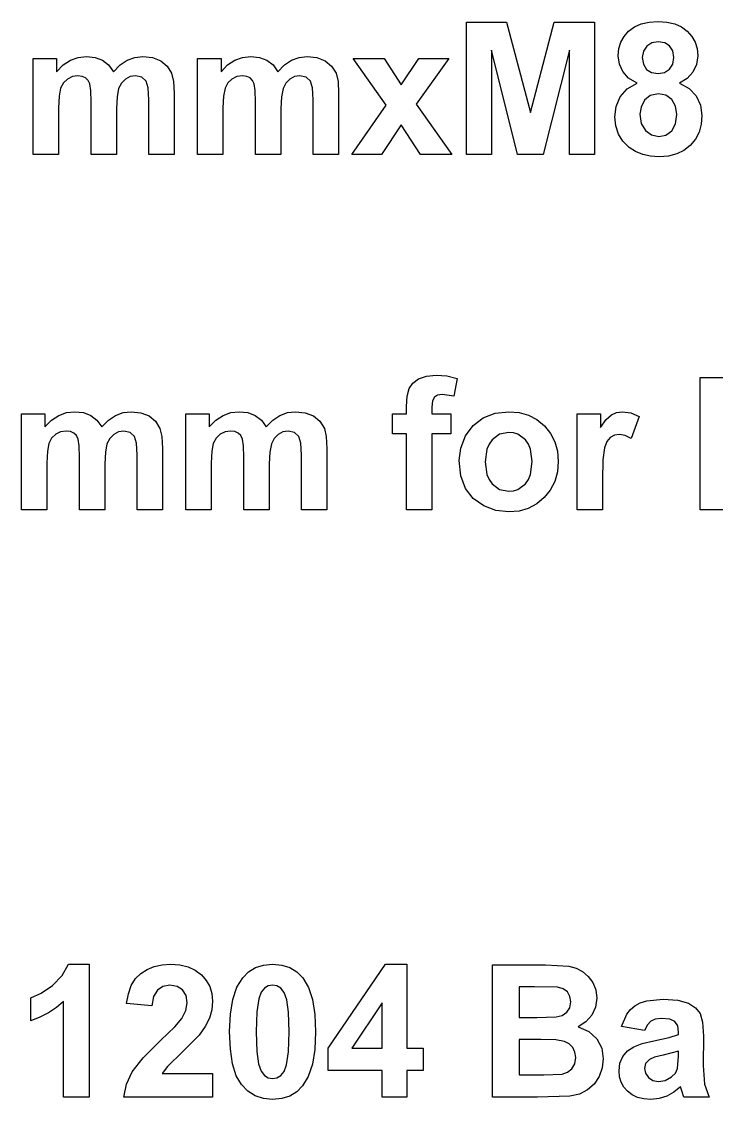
# Model space of a CAD drawing. Header units: metres. Extents: x -79 to 184, y 27 to 122.
# Drawn here: x -30.36 to -9.71, y 84.82 to 116.83 of the extents above; entities that cross this region are included whole.
import ezdxf

# ---------------------------------------------------------------- set-up
doc = ezdxf.new("R2010")
doc.units = ezdxf.units.M

msp = doc.modelspace()

# ---------------------------------------------------------------- linework, layer by layer
at = {"layer": '15mmxM8 Thread'}
for p, q in [((-17.138, 112.885, 0.02), (-17.138, 116.818, 0.02)), ((-17.138, 116.818, 0.02), (-15.95, 116.818, 0.02)), ((-15.95, 116.818, 0.02), (-15.236, 114.135, 0.02)), ((-15.236, 114.135, 0.02), (-14.531, 116.818, 0.02)), ((-14.531, 116.818, 0.02), (-13.34, 116.818, 0.02)), ((-13.34, 116.818, 0.02), (-13.34, 112.885, 0.02)), ((-12.456, 116.394, 0.02), (-12.322, 116.547, 0.02)), ((-12.322, 116.547, 0.02), (-12.152, 116.673, 0.02)), ((-12.152, 116.673, 0.02), (-11.95, 116.763, 0.02)), ((-11.95, 116.763, 0.02), (-11.715, 116.816, 0.02)), ((-11.715, 116.816, 0.02), (-11.448, 116.834, 0.02)), ((-11.448, 116.834, 0.02), (-11.184, 116.816, 0.02)), ((-11.184, 116.816, 0.02), (-10.95, 116.763, 0.02)), ((-10.95, 116.763, 0.02), (-10.748, 116.673, 0.02)), ((-10.748, 116.673, 0.02), (-10.578, 116.547, 0.02)), ((-10.578, 116.547, 0.02), (-10.442, 116.394, 0.02)), ((-12.609, 116.031, 0.02), (-12.552, 116.222, 0.02)), ((-12.552, 116.222, 0.02), (-12.456, 116.394, 0.02)), ((-11.44, 116.236, 0.02), (-11.635, 116.204, 0.02)), ((-11.251, 116.204, 0.02), (-11.44, 116.236, 0.02)), ((-10.442, 116.394, 0.02), (-10.345, 116.222, 0.02)), ((-10.345, 116.222, 0.02), (-10.287, 116.031, 0.02)), ((-15.623, 112.885, 0.02), (-16.401, 115.981, 0.02)), ((-16.401, 115.981, 0.02), (-16.401, 112.885, 0.02)), ((-14.077, 115.981, 0.02), (-14.858, 112.885, 0.02)), ((-14.077, 112.885, 0.02), (-14.077, 115.981, 0.02)), ((-12.629, 115.82, 0.02), (-12.609, 116.031, 0.02)), ((-11.883, 115.958, 0.02), (-11.915, 115.767, 0.02)), ((-11.786, 116.107, 0.02), (-11.883, 115.958, 0.02)), ((-11.635, 116.204, 0.02), (-11.786, 116.107, 0.02)), ((-11.104, 116.109, 0.02), (-11.251, 116.204, 0.02)), ((-11.008, 115.96, 0.02), (-11.104, 116.109, 0.02)), ((-10.976, 115.769, 0.02), (-11.008, 115.96, 0.02)), ((-10.287, 116.031, 0.02), (-10.268, 115.82, 0.02)), ((-30.016, 115.734, 0.02), (-29.321, 115.734, 0.02)), ((-30.016, 112.885, 0.02), (-30.016, 115.734, 0.02)), ((-29.321, 115.734, 0.02), (-29.321, 115.345, 0.02)), ((-29.126, 115.544, 0.02), (-28.912, 115.685, 0.02)), ((-28.912, 115.685, 0.02), (-28.682, 115.77, 0.02)), ((-28.682, 115.77, 0.02), (-28.433, 115.799, 0.02)), ((-28.433, 115.799, 0.02), (-28.177, 115.771, 0.02)), ((-28.177, 115.771, 0.02), (-27.958, 115.686, 0.02)), ((-27.958, 115.686, 0.02), (-27.775, 115.545, 0.02)), ((-27.433, 115.545, 0.02), (-27.223, 115.686, 0.02)), ((-27.223, 115.686, 0.02), (-26.998, 115.771, 0.02)), ((-26.998, 115.771, 0.02), (-26.759, 115.799, 0.02)), ((-26.759, 115.799, 0.02), (-26.469, 115.767, 0.02)), ((-26.469, 115.767, 0.02), (-26.228, 115.671, 0.02)), ((-26.228, 115.671, 0.02), (-26.038, 115.514, 0.02)), ((-25.13, 115.734, 0.02), (-24.436, 115.734, 0.02)), ((-25.13, 112.885, 0.02), (-25.13, 115.734, 0.02)), ((-24.436, 115.734, 0.02), (-24.436, 115.345, 0.02)), ((-24.24, 115.544, 0.02), (-24.027, 115.685, 0.02)), ((-24.027, 115.685, 0.02), (-23.796, 115.77, 0.02)), ((-23.796, 115.77, 0.02), (-23.548, 115.799, 0.02)), ((-23.548, 115.799, 0.02), (-23.292, 115.771, 0.02)), ((-23.292, 115.771, 0.02), (-23.073, 115.686, 0.02)), ((-23.073, 115.686, 0.02), (-22.89, 115.545, 0.02)), ((-22.548, 115.545, 0.02), (-22.338, 115.686, 0.02)), ((-22.338, 115.686, 0.02), (-22.113, 115.771, 0.02)), ((-22.113, 115.771, 0.02), (-21.873, 115.799, 0.02)), ((-21.873, 115.799, 0.02), (-21.584, 115.767, 0.02)), ((-21.584, 115.767, 0.02), (-21.342, 115.671, 0.02)), ((-21.342, 115.671, 0.02), (-21.152, 115.514, 0.02)), ((-19.523, 114.353, 0.02), (-20.508, 115.734, 0.02)), ((-20.508, 115.734, 0.02), (-19.588, 115.734, 0.02)), ((-19.588, 115.734, 0.02), (-19.083, 114.951, 0.02)), ((-19.083, 114.951, 0.02), (-18.552, 115.734, 0.02)), ((-17.667, 115.734, 0.02), (-18.633, 114.385, 0.02)), ((-18.552, 115.734, 0.02), (-17.667, 115.734, 0.02)), ((-12.595, 115.573, 0.02), (-12.629, 115.82, 0.02)), ((-11.915, 115.767, 0.02), (-11.883, 115.566, 0.02)), ((-11.008, 115.568, 0.02), (-10.976, 115.769, 0.02)), ((-10.268, 115.82, 0.02), (-10.303, 115.562, 0.02)), ((-29.321, 115.345, 0.02), (-29.126, 115.544, 0.02)), ((-27.775, 115.545, 0.02), (-27.628, 115.345, 0.02)), ((-27.628, 115.345, 0.02), (-27.433, 115.545, 0.02)), ((-26.038, 115.514, 0.02), (-25.903, 115.297, 0.02)), ((-25.903, 115.297, 0.02), (-25.845, 115.058, 0.02)), ((-24.436, 115.345, 0.02), (-24.24, 115.544, 0.02)), ((-22.89, 115.545, 0.02), (-22.743, 115.345, 0.02)), ((-22.743, 115.345, 0.02), (-22.548, 115.545, 0.02)), ((-21.152, 115.514, 0.02), (-21.018, 115.297, 0.02)), ((-21.018, 115.297, 0.02), (-20.959, 115.058, 0.02)), ((-12.496, 115.347, 0.02), (-12.595, 115.573, 0.02)), ((-12.323, 115.154, 0.02), (-12.496, 115.347, 0.02)), ((-11.883, 115.566, 0.02), (-11.788, 115.415, 0.02)), ((-11.788, 115.415, 0.02), (-11.639, 115.321, 0.02)), ((-11.639, 115.321, 0.02), (-11.448, 115.289, 0.02)), ((-11.448, 115.289, 0.02), (-11.255, 115.321, 0.02)), ((-11.255, 115.321, 0.02), (-11.105, 115.416, 0.02)), ((-11.105, 115.416, 0.02), (-11.008, 115.568, 0.02)), ((-10.41, 115.333, 0.02), (-10.581, 115.145, 0.02)), ((-10.303, 115.562, 0.02), (-10.41, 115.333, 0.02)), ((-29.121, 115.013, 0.02), (-29.201, 114.857, 0.02)), ((-29.002, 115.128, 0.02), (-29.121, 115.013, 0.02)), ((-28.853, 115.198, 0.02), (-29.002, 115.128, 0.02)), ((-28.688, 115.222, 0.02), (-28.853, 115.198, 0.02)), ((-28.558, 115.207, 0.02), (-28.688, 115.222, 0.02)), ((-28.458, 115.163, 0.02), (-28.558, 115.207, 0.02)), ((-28.385, 115.088, 0.02), (-28.458, 115.163, 0.02)), ((-28.334, 114.983, 0.02), (-28.385, 115.088, 0.02)), ((-28.303, 114.789, 0.02), (-28.334, 114.983, 0.02)), ((-27.397, 115.006, 0.02), (-27.478, 114.842, 0.02)), ((-27.277, 115.125, 0.02), (-27.397, 115.006, 0.02)), ((-27.132, 115.198, 0.02), (-27.277, 115.125, 0.02)), ((-26.979, 115.222, 0.02), (-27.132, 115.198, 0.02)), ((-26.79, 115.182, 0.02), (-26.979, 115.222, 0.02)), ((-26.657, 115.061, 0.02), (-26.79, 115.182, 0.02)), ((-26.599, 114.862, 0.02), (-26.657, 115.061, 0.02)), ((-25.845, 115.058, 0.02), (-25.825, 114.707, 0.02)), ((-24.236, 115.013, 0.02), (-24.316, 114.857, 0.02)), ((-24.116, 115.128, 0.02), (-24.236, 115.013, 0.02)), ((-23.968, 115.198, 0.02), (-24.116, 115.128, 0.02)), ((-23.802, 115.222, 0.02), (-23.968, 115.198, 0.02)), ((-23.673, 115.207, 0.02), (-23.802, 115.222, 0.02)), ((-23.573, 115.163, 0.02), (-23.673, 115.207, 0.02)), ((-23.5, 115.088, 0.02), (-23.573, 115.163, 0.02)), ((-23.448, 114.983, 0.02), (-23.5, 115.088, 0.02)), ((-23.418, 114.789, 0.02), (-23.448, 114.983, 0.02)), ((-22.511, 115.006, 0.02), (-22.592, 114.842, 0.02)), ((-22.391, 115.125, 0.02), (-22.511, 115.006, 0.02)), ((-22.247, 115.198, 0.02), (-22.391, 115.125, 0.02)), ((-22.093, 115.222, 0.02), (-22.247, 115.198, 0.02)), ((-21.904, 115.182, 0.02), (-22.093, 115.222, 0.02)), ((-21.772, 115.061, 0.02), (-21.904, 115.182, 0.02)), ((-21.713, 114.862, 0.02), (-21.772, 115.061, 0.02)), ((-20.959, 115.058, 0.02), (-20.94, 114.707, 0.02)), ((-12.366, 114.832, 0.02), (-12.071, 115.007, 0.02)), ((-12.071, 115.007, 0.02), (-12.323, 115.154, 0.02)), ((-10.581, 115.145, 0.02), (-10.81, 115.007, 0.02)), ((-10.81, 115.007, 0.02), (-10.522, 114.846, 0.02)), ((-29.247, 114.622, 0.02), (-29.262, 114.27, 0.02)), ((-29.201, 114.857, 0.02), (-29.247, 114.622, 0.02)), ((-28.293, 114.447, 0.02), (-28.303, 114.789, 0.02)), ((-27.478, 114.842, 0.02), (-27.524, 114.602, 0.02)), ((-26.579, 114.514, 0.02), (-26.599, 114.862, 0.02)), ((-25.825, 114.707, 0.02), (-25.825, 112.885, 0.02)), ((-24.361, 114.622, 0.02), (-24.377, 114.27, 0.02)), ((-24.316, 114.857, 0.02), (-24.361, 114.622, 0.02)), ((-23.408, 114.447, 0.02), (-23.418, 114.789, 0.02)), ((-22.592, 114.842, 0.02), (-22.639, 114.602, 0.02)), ((-21.694, 114.514, 0.02), (-21.713, 114.862, 0.02)), ((-20.94, 114.707, 0.02), (-20.94, 112.885, 0.02)), ((-12.57, 114.596, 0.02), (-12.366, 114.832, 0.02)), ((-11.679, 114.638, 0.02), (-11.849, 114.495, 0.02)), ((-11.438, 114.685, 0.02), (-11.679, 114.638, 0.02)), ((-11.22, 114.643, 0.02), (-11.438, 114.685, 0.02)), ((-11.043, 114.518, 0.02), (-11.22, 114.643, 0.02)), ((-10.522, 114.846, 0.02), (-10.312, 114.624, 0.02)), ((-10.312, 114.624, 0.02), (-10.184, 114.352, 0.02)), ((-28.293, 112.885, 0.02), (-28.293, 114.447, 0.02)), ((-27.524, 114.602, 0.02), (-27.539, 114.253, 0.02)), ((-26.579, 112.885, 0.02), (-26.579, 114.514, 0.02)), ((-23.408, 112.885, 0.02), (-23.408, 114.447, 0.02)), ((-22.639, 114.602, 0.02), (-22.654, 114.253, 0.02)), ((-21.694, 112.885, 0.02), (-21.694, 114.514, 0.02)), ((-20.551, 112.885, 0.02), (-19.523, 114.353, 0.02)), ((-18.633, 114.385, 0.02), (-17.578, 112.885, 0.02)), ((-12.728, 114.009, 0.02), (-12.688, 114.315, 0.02)), ((-12.688, 114.315, 0.02), (-12.57, 114.596, 0.02)), ((-11.849, 114.495, 0.02), (-11.951, 114.296, 0.02)), ((-10.926, 114.323, 0.02), (-11.043, 114.518, 0.02)), ((-10.888, 114.074, 0.02), (-10.926, 114.323, 0.02)), ((-10.184, 114.352, 0.02), (-10.142, 114.042, 0.02)), ((-29.262, 114.27, 0.02), (-29.262, 112.885, 0.02)), ((-27.539, 114.253, 0.02), (-27.539, 112.885, 0.02)), ((-24.377, 114.27, 0.02), (-24.377, 112.885, 0.02)), ((-22.654, 114.253, 0.02), (-22.654, 112.885, 0.02)), ((-12.702, 113.735, 0.02), (-12.728, 114.009, 0.02)), ((-11.951, 114.296, 0.02), (-11.985, 114.082, 0.02)), ((-11.985, 114.082, 0.02), (-11.945, 113.805, 0.02)), ((-10.926, 113.794, 0.02), (-10.888, 114.074, 0.02)), ((-10.142, 114.042, 0.02), (-10.163, 113.782, 0.02)), ((-19.083, 113.768, 0.02), (-19.668, 112.885, 0.02)), ((-18.504, 112.885, 0.02), (-19.083, 113.768, 0.02)), ((-12.623, 113.492, 0.02), (-12.702, 113.735, 0.02)), ((-11.945, 113.805, 0.02), (-11.825, 113.596, 0.02)), ((-11.04, 113.589, 0.02), (-10.926, 113.794, 0.02)), ((-10.163, 113.782, 0.02), (-10.229, 113.548, 0.02)), ((-12.491, 113.279, 0.02), (-12.623, 113.492, 0.02)), ((-11.825, 113.596, 0.02), (-11.646, 113.465, 0.02)), ((-11.646, 113.465, 0.02), (-11.427, 113.422, 0.02)), ((-11.427, 113.422, 0.02), (-11.214, 113.464, 0.02)), ((-11.214, 113.464, 0.02), (-11.04, 113.589, 0.02)), ((-10.337, 113.339, 0.02), (-10.489, 113.156, 0.02)), ((-10.229, 113.548, 0.02), (-10.337, 113.339, 0.02)), ((-12.307, 113.097, 0.02), (-12.491, 113.279, 0.02)), ((-12.117, 112.974, 0.02), (-12.307, 113.097, 0.02)), ((-10.489, 113.156, 0.02), (-10.677, 113.007, 0.02)), ((-29.262, 112.885, 0.02), (-30.016, 112.885, 0.02)), ((-27.539, 112.885, 0.02), (-28.293, 112.885, 0.02)), ((-25.825, 112.885, 0.02), (-26.579, 112.885, 0.02)), ((-24.377, 112.885, 0.02), (-25.13, 112.885, 0.02)), ((-22.654, 112.885, 0.02), (-23.408, 112.885, 0.02)), ((-20.94, 112.885, 0.02), (-21.694, 112.885, 0.02)), ((-19.668, 112.885, 0.02), (-20.551, 112.885, 0.02)), ((-17.578, 112.885, 0.02), (-18.504, 112.885, 0.02)), ((-16.401, 112.885, 0.02), (-17.138, 112.885, 0.02)), ((-14.858, 112.885, 0.02), (-15.623, 112.885, 0.02)), ((-13.34, 112.885, 0.02), (-14.077, 112.885, 0.02)), ((-11.905, 112.886, 0.02), (-12.117, 112.974, 0.02)), ((-11.67, 112.833, 0.02), (-11.905, 112.886, 0.02)), ((-11.413, 112.815, 0.02), (-11.67, 112.833, 0.02)), ((-11.139, 112.837, 0.02), (-11.413, 112.815, 0.02)), ((-10.894, 112.901, 0.02), (-11.139, 112.837, 0.02)), ((-10.677, 113.007, 0.02), (-10.894, 112.901, 0.02))]:
    msp.add_line(p, q, dxfattribs=at)
at = {"layer": '7mm x 8.00mm for'}
for p, q in [((-18.563, 106.221, 0.02), (-18.331, 106.305, 0.02)), ((-18.331, 106.305, 0.02), (-18.044, 106.333, 0.02)), ((-18.044, 106.333, 0.02), (-17.725, 106.309, 0.02)), ((-17.725, 106.309, 0.02), (-17.414, 106.236, 0.02)), ((-18.845, 105.933, 0.02), (-18.736, 106.094, 0.02)), ((-18.736, 106.094, 0.02), (-18.563, 106.221, 0.02)), ((-17.414, 106.236, 0.02), (-17.516, 105.71, 0.02)), ((-10.192, 102.333, 0.02), (-10.192, 106.266, 0.02)), ((-10.192, 106.266, 0.02), (-9.438, 106.266, 0.02)), ((-18.921, 105.397, 0.02), (-18.902, 105.71, 0.02)), ((-18.902, 105.71, 0.02), (-18.845, 105.933, 0.02)), ((-18.096, 105.677, 0.02), (-18.15, 105.565, 0.02)), ((-18.002, 105.734, 0.02), (-18.096, 105.677, 0.02)), ((-17.862, 105.753, 0.02), (-18.002, 105.734, 0.02)), ((-17.516, 105.71, 0.02), (-17.862, 105.753, 0.02)), ((-18.921, 105.182, 0.02), (-18.921, 105.397, 0.02)), ((-18.15, 105.565, 0.02), (-18.167, 105.383, 0.02)), ((-18.167, 105.383, 0.02), (-18.167, 105.182, 0.02)), ((-30.363, 105.182, 0.02), (-29.668, 105.182, 0.02)), ((-30.363, 102.333, 0.02), (-30.363, 105.182, 0.02)), ((-29.668, 105.182, 0.02), (-29.668, 104.793, 0.02)), ((-29.473, 104.991, 0.02), (-29.26, 105.133, 0.02)), ((-29.26, 105.133, 0.02), (-29.029, 105.218, 0.02)), ((-29.029, 105.218, 0.02), (-28.78, 105.246, 0.02)), ((-28.78, 105.246, 0.02), (-28.525, 105.218, 0.02)), ((-28.525, 105.218, 0.02), (-28.306, 105.134, 0.02)), ((-28.306, 105.134, 0.02), (-28.123, 104.992, 0.02)), ((-27.78, 104.992, 0.02), (-27.571, 105.134, 0.02)), ((-27.571, 105.134, 0.02), (-27.346, 105.218, 0.02)), ((-27.346, 105.218, 0.02), (-27.106, 105.246, 0.02)), ((-27.106, 105.246, 0.02), (-26.817, 105.214, 0.02)), ((-26.817, 105.214, 0.02), (-26.575, 105.119, 0.02)), ((-26.575, 105.119, 0.02), (-26.385, 104.962, 0.02)), ((-25.478, 105.182, 0.02), (-24.783, 105.182, 0.02)), ((-25.478, 102.333, 0.02), (-25.478, 105.182, 0.02)), ((-24.783, 105.182, 0.02), (-24.783, 104.793, 0.02)), ((-24.588, 104.991, 0.02), (-24.375, 105.133, 0.02)), ((-24.375, 105.133, 0.02), (-24.144, 105.218, 0.02)), ((-24.144, 105.218, 0.02), (-23.895, 105.246, 0.02)), ((-23.895, 105.246, 0.02), (-23.64, 105.218, 0.02)), ((-23.64, 105.218, 0.02), (-23.42, 105.134, 0.02)), ((-23.42, 105.134, 0.02), (-23.237, 104.992, 0.02)), ((-22.895, 104.992, 0.02), (-22.685, 105.134, 0.02)), ((-22.685, 105.134, 0.02), (-22.461, 105.218, 0.02)), ((-22.461, 105.218, 0.02), (-22.221, 105.246, 0.02)), ((-22.221, 105.246, 0.02), (-21.931, 105.214, 0.02)), ((-21.931, 105.214, 0.02), (-21.69, 105.119, 0.02)), ((-21.69, 105.119, 0.02), (-21.5, 104.962, 0.02)), ((-19.34, 105.182, 0.02), (-18.921, 105.182, 0.02)), ((-19.34, 104.589, 0.02), (-19.34, 105.182, 0.02)), ((-18.167, 105.182, 0.02), (-17.604, 105.182, 0.02)), ((-17.604, 105.182, 0.02), (-17.604, 104.589, 0.02)), ((-16.946, 104.835, 0.02), (-16.645, 105.061, 0.02)), ((-16.645, 105.061, 0.02), (-16.286, 105.2, 0.02)), ((-16.286, 105.2, 0.02), (-15.887, 105.246, 0.02)), ((-15.887, 105.246, 0.02), (-15.578, 105.22, 0.02)), ((-15.578, 105.22, 0.02), (-15.299, 105.141, 0.02)), ((-15.299, 105.141, 0.02), (-15.049, 105.01, 0.02)), ((-13.856, 102.333, 0.02), (-13.856, 105.182, 0.02)), ((-13.856, 105.182, 0.02), (-13.156, 105.182, 0.02)), ((-13.156, 105.182, 0.02), (-13.156, 104.777, 0.02)), ((-13.156, 104.777, 0.02), (-12.985, 105.015, 0.02)), ((-12.985, 105.015, 0.02), (-12.833, 105.155, 0.02)), ((-12.833, 105.155, 0.02), (-12.68, 105.224, 0.02)), ((-12.68, 105.224, 0.02), (-12.507, 105.246, 0.02)), ((-12.507, 105.246, 0.02), (-12.254, 105.211, 0.02)), ((-12.254, 105.211, 0.02), (-12.011, 105.104, 0.02)), ((-12.011, 105.104, 0.02), (-12.244, 104.447, 0.02)), ((-29.668, 104.793, 0.02), (-29.473, 104.991, 0.02)), ((-28.123, 104.992, 0.02), (-27.976, 104.793, 0.02)), ((-27.976, 104.793, 0.02), (-27.78, 104.992, 0.02)), ((-26.385, 104.962, 0.02), (-26.251, 104.745, 0.02)), ((-26.251, 104.745, 0.02), (-26.192, 104.506, 0.02)), ((-24.783, 104.793, 0.02), (-24.588, 104.991, 0.02)), ((-23.237, 104.992, 0.02), (-23.09, 104.793, 0.02)), ((-23.09, 104.793, 0.02), (-22.895, 104.992, 0.02)), ((-21.5, 104.962, 0.02), (-21.365, 104.745, 0.02)), ((-21.365, 104.745, 0.02), (-21.307, 104.506, 0.02)), ((-17.169, 104.525, 0.02), (-16.946, 104.835, 0.02)), ((-15.049, 105.01, 0.02), (-14.827, 104.826, 0.02)), ((-14.827, 104.826, 0.02), (-14.647, 104.603, 0.02)), ((-29.469, 104.461, 0.02), (-29.549, 104.305, 0.02)), ((-29.349, 104.576, 0.02), (-29.469, 104.461, 0.02)), ((-29.201, 104.646, 0.02), (-29.349, 104.576, 0.02)), ((-29.035, 104.67, 0.02), (-29.201, 104.646, 0.02)), ((-28.906, 104.655, 0.02), (-29.035, 104.67, 0.02)), ((-28.806, 104.61, 0.02), (-28.906, 104.655, 0.02)), ((-28.733, 104.536, 0.02), (-28.806, 104.61, 0.02)), ((-28.681, 104.431, 0.02), (-28.733, 104.536, 0.02)), ((-28.651, 104.236, 0.02), (-28.681, 104.431, 0.02)), ((-27.744, 104.454, 0.02), (-27.825, 104.29, 0.02)), ((-27.624, 104.573, 0.02), (-27.744, 104.454, 0.02)), ((-27.48, 104.645, 0.02), (-27.624, 104.573, 0.02)), ((-27.326, 104.67, 0.02), (-27.48, 104.645, 0.02)), ((-27.137, 104.629, 0.02), (-27.326, 104.67, 0.02)), ((-27.004, 104.509, 0.02), (-27.137, 104.629, 0.02)), ((-26.946, 104.31, 0.02), (-27.004, 104.509, 0.02)), ((-26.192, 104.506, 0.02), (-26.173, 104.154, 0.02)), ((-24.584, 104.461, 0.02), (-24.664, 104.305, 0.02)), ((-24.464, 104.576, 0.02), (-24.584, 104.461, 0.02)), ((-24.316, 104.646, 0.02), (-24.464, 104.576, 0.02)), ((-24.15, 104.67, 0.02), (-24.316, 104.646, 0.02)), ((-24.02, 104.655, 0.02), (-24.15, 104.67, 0.02)), ((-23.921, 104.61, 0.02), (-24.02, 104.655, 0.02)), ((-23.847, 104.536, 0.02), (-23.921, 104.61, 0.02)), ((-23.796, 104.431, 0.02), (-23.847, 104.536, 0.02)), ((-23.766, 104.236, 0.02), (-23.796, 104.431, 0.02)), ((-22.859, 104.454, 0.02), (-22.94, 104.29, 0.02)), ((-22.739, 104.573, 0.02), (-22.859, 104.454, 0.02)), ((-22.595, 104.645, 0.02), (-22.739, 104.573, 0.02)), ((-22.441, 104.67, 0.02), (-22.595, 104.645, 0.02)), ((-22.252, 104.629, 0.02), (-22.441, 104.67, 0.02)), ((-22.119, 104.509, 0.02), (-22.252, 104.629, 0.02)), ((-22.061, 104.31, 0.02), (-22.119, 104.509, 0.02)), ((-21.307, 104.506, 0.02), (-21.288, 104.154, 0.02)), ((-18.921, 104.589, 0.02), (-19.34, 104.589, 0.02)), ((-18.921, 102.333, 0.02), (-18.921, 104.589, 0.02)), ((-17.604, 104.589, 0.02), (-18.167, 104.589, 0.02)), ((-18.167, 104.589, 0.02), (-18.167, 102.333, 0.02)), ((-17.308, 104.167, 0.02), (-17.169, 104.525, 0.02)), ((-16.381, 104.407, 0.02), (-16.469, 104.282, 0.02)), ((-16.156, 104.576, 0.02), (-16.381, 104.407, 0.02)), ((-15.884, 104.632, 0.02), (-16.156, 104.576, 0.02)), ((-15.743, 104.618, 0.02), (-15.884, 104.632, 0.02)), ((-15.613, 104.576, 0.02), (-15.743, 104.618, 0.02)), ((-15.389, 104.407, 0.02), (-15.613, 104.576, 0.02)), ((-15.302, 104.282, 0.02), (-15.389, 104.407, 0.02)), ((-14.647, 104.603, 0.02), (-14.518, 104.351, 0.02)), ((-12.866, 104.483, 0.02), (-12.965, 104.361, 0.02)), ((-12.744, 104.548, 0.02), (-12.866, 104.483, 0.02)), ((-12.598, 104.57, 0.02), (-12.744, 104.548, 0.02)), ((-12.428, 104.539, 0.02), (-12.598, 104.57, 0.02)), ((-12.244, 104.447, 0.02), (-12.428, 104.539, 0.02)), ((-29.594, 104.069, 0.02), (-29.609, 103.717, 0.02)), ((-29.549, 104.305, 0.02), (-29.594, 104.069, 0.02)), ((-28.641, 103.894, 0.02), (-28.651, 104.236, 0.02)), ((-27.825, 104.29, 0.02), (-27.872, 104.049, 0.02)), ((-26.927, 103.961, 0.02), (-26.946, 104.31, 0.02)), ((-26.173, 104.154, 0.02), (-26.173, 102.333, 0.02)), ((-24.709, 104.069, 0.02), (-24.724, 103.717, 0.02)), ((-24.664, 104.305, 0.02), (-24.709, 104.069, 0.02)), ((-23.756, 103.894, 0.02), (-23.766, 104.236, 0.02)), ((-22.94, 104.29, 0.02), (-22.986, 104.049, 0.02)), ((-22.041, 103.961, 0.02), (-22.061, 104.31, 0.02)), ((-21.288, 104.154, 0.02), (-21.288, 102.333, 0.02)), ((-17.355, 103.798, 0.02), (-17.308, 104.167, 0.02)), ((-16.532, 104.132, 0.02), (-16.582, 103.757, 0.02)), ((-16.469, 104.282, 0.02), (-16.532, 104.132, 0.02)), ((-15.24, 104.133, 0.02), (-15.302, 104.282, 0.02)), ((-15.19, 103.763, 0.02), (-15.24, 104.133, 0.02)), ((-14.518, 104.351, 0.02), (-14.44, 104.072, 0.02)), ((-14.44, 104.072, 0.02), (-14.414, 103.765, 0.02)), ((-13.039, 104.168, 0.02), (-13.087, 103.815, 0.02)), ((-12.965, 104.361, 0.02), (-13.039, 104.168, 0.02)), ((-28.641, 102.333, 0.02), (-28.641, 103.894, 0.02)), ((-27.872, 104.049, 0.02), (-27.887, 103.701, 0.02)), ((-26.927, 102.333, 0.02), (-26.927, 103.961, 0.02)), ((-23.756, 102.333, 0.02), (-23.756, 103.894, 0.02)), ((-22.986, 104.049, 0.02), (-23.002, 103.701, 0.02)), ((-22.041, 102.333, 0.02), (-22.041, 103.961, 0.02)), ((-17.308, 103.344, 0.02), (-17.355, 103.798, 0.02)), ((-16.582, 103.757, 0.02), (-16.532, 103.383, 0.02)), ((-15.24, 103.384, 0.02), (-15.19, 103.763, 0.02)), ((-14.414, 103.765, 0.02), (-14.44, 103.456, 0.02)), ((-13.087, 103.815, 0.02), (-13.102, 103.213, 0.02)), ((-29.609, 103.717, 0.02), (-29.609, 102.333, 0.02)), ((-27.887, 103.701, 0.02), (-27.887, 102.333, 0.02)), ((-24.724, 103.717, 0.02), (-24.724, 102.333, 0.02)), ((-23.002, 103.701, 0.02), (-23.002, 102.333, 0.02)), ((-14.44, 103.456, 0.02), (-14.519, 103.174, 0.02)), ((-17.169, 102.965, 0.02), (-17.308, 103.344, 0.02)), ((-16.532, 103.383, 0.02), (-16.469, 103.233, 0.02)), ((-16.469, 103.233, 0.02), (-16.381, 103.108, 0.02)), ((-16.381, 103.108, 0.02), (-16.156, 102.939, 0.02)), ((-15.613, 102.939, 0.02), (-15.389, 103.108, 0.02)), ((-15.389, 103.108, 0.02), (-15.302, 103.234, 0.02)), ((-15.302, 103.234, 0.02), (-15.24, 103.384, 0.02)), ((-14.519, 103.174, 0.02), (-14.649, 102.92, 0.02)), ((-13.102, 103.213, 0.02), (-13.102, 102.333, 0.02)), ((-16.942, 102.664, 0.02), (-17.169, 102.965, 0.02)), ((-16.156, 102.939, 0.02), (-15.884, 102.883, 0.02)), ((-15.884, 102.883, 0.02), (-15.743, 102.897, 0.02)), ((-15.743, 102.897, 0.02), (-15.613, 102.939, 0.02)), ((-14.649, 102.92, 0.02), (-14.831, 102.694, 0.02)), ((-16.629, 102.446, 0.02), (-16.942, 102.664, 0.02)), ((-15.054, 102.508, 0.02), (-15.303, 102.375, 0.02)), ((-14.831, 102.694, 0.02), (-15.054, 102.508, 0.02)), ((-29.609, 102.333, 0.02), (-30.363, 102.333, 0.02)), ((-27.887, 102.333, 0.02), (-28.641, 102.333, 0.02)), ((-26.173, 102.333, 0.02), (-26.927, 102.333, 0.02)), ((-24.724, 102.333, 0.02), (-25.478, 102.333, 0.02)), ((-23.002, 102.333, 0.02), (-23.756, 102.333, 0.02)), ((-21.288, 102.333, 0.02), (-22.041, 102.333, 0.02)), ((-18.167, 102.333, 0.02), (-18.921, 102.333, 0.02)), ((-16.264, 102.313, 0.02), (-16.629, 102.446, 0.02)), ((-15.882, 102.268, 0.02), (-16.264, 102.313, 0.02)), ((-15.579, 102.295, 0.02), (-15.882, 102.268, 0.02)), ((-15.303, 102.375, 0.02), (-15.579, 102.295, 0.02)), ((-13.102, 102.333, 0.02), (-13.856, 102.333, 0.02)), ((-9.491, 102.333, 0.02), (-10.192, 102.333, 0.02))]:
    msp.add_line(p, q, dxfattribs=at)
at = {"layer": 'Rest of 1204 Bal'}
for p, q in [((-29.153, 88.498, 0.02), (-28.97, 88.835, 0.02)), ((-28.97, 88.835, 0.02), (-28.358, 88.835, 0.02)), ((-28.358, 88.835, 0.02), (-28.358, 84.886, 0.02)), ((-26.63, 88.682, 0.02), (-26.42, 88.767, 0.02)), ((-26.42, 88.767, 0.02), (-26.188, 88.818, 0.02)), ((-26.188, 88.818, 0.02), (-25.933, 88.835, 0.02)), ((-25.933, 88.835, 0.02), (-25.658, 88.815, 0.02)), ((-25.658, 88.815, 0.02), (-25.413, 88.756, 0.02)), ((-25.413, 88.756, 0.02), (-25.2, 88.658, 0.02)), ((-23.617, 88.608, 0.02), (-23.41, 88.734, 0.02)), ((-23.41, 88.734, 0.02), (-23.172, 88.809, 0.02)), ((-23.172, 88.809, 0.02), (-22.902, 88.835, 0.02)), ((-22.902, 88.835, 0.02), (-22.632, 88.809, 0.02)), ((-22.632, 88.809, 0.02), (-22.393, 88.733, 0.02)), ((-22.393, 88.733, 0.02), (-22.185, 88.605, 0.02)), ((-21.252, 86.337, 0.02), (-19.546, 88.835, 0.02)), ((-19.546, 88.835, 0.02), (-18.912, 88.835, 0.02)), ((-18.912, 88.835, 0.02), (-18.912, 86.34, 0.02)), ((-16.369, 88.818, 0.02), (-14.797, 88.818, 0.02)), ((-16.369, 84.886, 0.02), (-16.369, 88.818, 0.02)), ((-14.797, 88.818, 0.02), (-14.101, 88.78, 0.02)), ((-14.101, 88.78, 0.02), (-13.884, 88.72, 0.02)), ((-13.884, 88.72, 0.02), (-13.69, 88.617, 0.02)), ((-29.445, 88.205, 0.02), (-29.153, 88.498, 0.02)), ((-27.101, 88.205, 0.02), (-26.978, 88.406, 0.02)), ((-26.978, 88.406, 0.02), (-26.818, 88.564, 0.02)), ((-26.818, 88.564, 0.02), (-26.63, 88.682, 0.02)), ((-25.2, 88.658, 0.02), (-25.018, 88.521, 0.02)), ((-25.018, 88.521, 0.02), (-24.873, 88.354, 0.02)), ((-23.961, 88.149, 0.02), (-23.792, 88.432, 0.02)), ((-23.792, 88.432, 0.02), (-23.617, 88.608, 0.02)), ((-22.185, 88.605, 0.02), (-22.008, 88.427, 0.02)), ((-22.008, 88.427, 0.02), (-21.84, 88.146, 0.02)), ((-13.69, 88.617, 0.02), (-13.524, 88.473, 0.02)), ((-13.524, 88.473, 0.02), (-13.389, 88.289, 0.02)), ((-29.778, 87.979, 0.02), (-29.445, 88.205, 0.02)), ((-27.188, 87.959, 0.02), (-27.101, 88.205, 0.02)), ((-26.328, 88.067, 0.02), (-26.438, 87.878, 0.02)), ((-26.164, 88.174, 0.02), (-26.328, 88.067, 0.02)), ((-25.952, 88.209, 0.02), (-26.164, 88.174, 0.02)), ((-25.739, 88.176, 0.02), (-25.952, 88.209, 0.02)), ((-25.578, 88.074, 0.02), (-25.739, 88.176, 0.02)), ((-25.476, 87.909, 0.02), (-25.578, 88.074, 0.02)), ((-24.873, 88.354, 0.02), (-24.769, 88.169, 0.02)), ((-24.769, 88.169, 0.02), (-24.706, 87.964, 0.02)), ((-24.082, 87.788, 0.02), (-23.961, 88.149, 0.02)), ((-23.146, 88.122, 0.02), (-23.241, 88.001, 0.02)), ((-23.031, 88.188, 0.02), (-23.146, 88.122, 0.02)), ((-22.902, 88.209, 0.02), (-23.031, 88.188, 0.02)), ((-22.773, 88.188, 0.02), (-22.902, 88.209, 0.02)), ((-22.659, 88.122, 0.02), (-22.773, 88.188, 0.02)), ((-22.562, 87.992, 0.02), (-22.659, 88.122, 0.02)), ((-21.84, 88.146, 0.02), (-21.721, 87.785, 0.02)), ((-15.575, 88.164, 0.02), (-15.575, 87.254, 0.02)), ((-15.119, 88.164, 0.02), (-15.575, 88.164, 0.02)), ((-14.44, 88.15, 0.02), (-15.119, 88.164, 0.02)), ((-14.266, 88.104, 0.02), (-14.44, 88.15, 0.02)), ((-14.141, 88.012, 0.02), (-14.266, 88.104, 0.02)), ((-13.389, 88.289, 0.02), (-13.298, 88.071, 0.02)), ((-13.298, 88.071, 0.02), (-13.268, 87.829, 0.02)), ((-30.086, 87.839, 0.02), (-29.778, 87.979, 0.02)), ((-30.086, 87.155, 0.02), (-30.086, 87.839, 0.02)), ((-29.112, 87.727, 0.02), (-29.328, 87.546, 0.02)), ((-29.112, 84.886, 0.02), (-29.112, 87.727, 0.02)), ((-27.24, 87.67, 0.02), (-27.188, 87.959, 0.02)), ((-26.438, 87.878, 0.02), (-26.488, 87.595, 0.02)), ((-25.442, 87.686, 0.02), (-25.476, 87.909, 0.02)), ((-24.686, 87.74, 0.02), (-24.709, 87.481, 0.02)), ((-24.706, 87.964, 0.02), (-24.686, 87.74, 0.02)), ((-24.154, 87.35, 0.02), (-24.082, 87.788, 0.02)), ((-23.312, 87.81, 0.02), (-23.37, 87.417, 0.02)), ((-23.241, 88.001, 0.02), (-23.312, 87.81, 0.02)), ((-22.483, 87.776, 0.02), (-22.562, 87.992, 0.02)), ((-22.431, 87.409, 0.02), (-22.483, 87.776, 0.02)), ((-21.721, 87.785, 0.02), (-21.649, 87.345, 0.02)), ((-14.066, 87.881, 0.02), (-14.141, 88.012, 0.02)), ((-14.04, 87.716, 0.02), (-14.066, 87.881, 0.02)), ((-13.268, 87.829, 0.02), (-13.305, 87.564, 0.02)), ((-11.975, 87.687, 0.02), (-11.783, 87.749, 0.02)), ((-11.783, 87.749, 0.02), (-11.296, 87.799, 0.02)), ((-11.296, 87.799, 0.02), (-10.856, 87.769, 0.02)), ((-10.856, 87.769, 0.02), (-10.545, 87.68, 0.02)), ((-29.328, 87.546, 0.02), (-29.562, 87.391, 0.02)), ((-26.488, 87.595, 0.02), (-27.24, 87.67, 0.02)), ((-25.598, 87.225, 0.02), (-25.481, 87.457, 0.02)), ((-25.481, 87.457, 0.02), (-25.442, 87.686, 0.02)), ((-24.709, 87.481, 0.02), (-24.781, 87.234, 0.02)), ((-23.37, 87.417, 0.02), (-23.39, 86.825, 0.02)), ((-22.413, 86.825, 0.02), (-22.431, 87.409, 0.02)), ((-19.642, 87.684, 0.02), (-20.546, 86.34, 0.02)), ((-19.642, 86.34, 0.02), (-19.642, 87.684, 0.02)), ((-14.296, 87.315, 0.02), (-14.157, 87.409, 0.02)), ((-14.157, 87.409, 0.02), (-14.07, 87.544, 0.02)), ((-14.07, 87.544, 0.02), (-14.04, 87.716, 0.02)), ((-13.305, 87.564, 0.02), (-13.417, 87.321, 0.02)), ((-12.373, 87.348, 0.02), (-12.263, 87.488, 0.02)), ((-12.263, 87.488, 0.02), (-12.133, 87.6, 0.02)), ((-12.133, 87.6, 0.02), (-11.975, 87.687, 0.02)), ((-10.545, 87.68, 0.02), (-10.335, 87.544, 0.02)), ((-10.335, 87.544, 0.02), (-10.197, 87.376, 0.02)), ((-29.815, 87.26, 0.02), (-30.086, 87.155, 0.02)), ((-29.562, 87.391, 0.02), (-29.815, 87.26, 0.02)), ((-25.812, 86.979, 0.02), (-25.598, 87.225, 0.02)), ((-24.781, 87.234, 0.02), (-24.904, 86.988, 0.02)), ((-24.179, 86.833, 0.02), (-24.154, 87.35, 0.02)), ((-21.649, 87.345, 0.02), (-21.625, 86.825, 0.02)), ((-15.575, 87.254, 0.02), (-15.055, 87.254, 0.02)), ((-15.055, 87.254, 0.02), (-14.478, 87.268, 0.02)), ((-14.478, 87.268, 0.02), (-14.296, 87.315, 0.02)), ((-13.592, 87.12, 0.02), (-13.82, 86.975, 0.02)), ((-13.417, 87.321, 0.02), (-13.592, 87.12, 0.02)), ((-12.53, 86.989, 0.02), (-12.373, 87.348, 0.02)), ((-11.664, 87.143, 0.02), (-11.765, 87.034, 0.02)), ((-11.529, 87.202, 0.02), (-11.664, 87.143, 0.02)), ((-11.35, 87.222, 0.02), (-11.529, 87.202, 0.02)), ((-11.099, 87.199, 0.02), (-11.35, 87.222, 0.02)), ((-10.945, 87.13, 0.02), (-11.099, 87.199, 0.02)), ((-10.864, 87.006, 0.02), (-10.945, 87.13, 0.02)), ((-10.197, 87.376, 0.02), (-10.122, 87.116, 0.02)), ((-10.122, 87.116, 0.02), (-10.097, 86.702, 0.02)), ((-26.223, 86.581, 0.02), (-25.812, 86.979, 0.02)), ((-24.904, 86.988, 0.02), (-25.083, 86.731, 0.02)), ((-24.157, 86.31, 0.02), (-24.179, 86.833, 0.02)), ((-23.39, 86.825, 0.02), (-23.372, 86.241, 0.02)), ((-22.433, 86.234, 0.02), (-22.413, 86.825, 0.02)), ((-21.625, 86.825, 0.02), (-21.649, 86.306, 0.02)), ((-13.82, 86.975, 0.02), (-13.503, 86.834, 0.02)), ((-13.503, 86.834, 0.02), (-13.268, 86.619, 0.02)), ((-11.846, 86.865, 0.02), (-12.53, 86.989, 0.02)), ((-11.765, 87.034, 0.02), (-11.846, 86.865, 0.02)), ((-10.837, 86.82, 0.02), (-10.864, 87.006, 0.02)), ((-10.837, 86.745, 0.02), (-10.837, 86.82, 0.02)), ((-26.751, 86.052, 0.02), (-26.223, 86.581, 0.02)), ((-25.083, 86.731, 0.02), (-25.576, 86.23, 0.02)), ((-15.575, 86.6, 0.02), (-15.575, 85.548, 0.02)), ((-14.934, 86.6, 0.02), (-15.575, 86.6, 0.02)), ((-14.487, 86.586, 0.02), (-14.934, 86.6, 0.02)), ((-14.23, 86.543, 0.02), (-14.487, 86.586, 0.02)), ((-14.086, 86.47, 0.02), (-14.23, 86.543, 0.02)), ((-13.981, 86.364, 0.02), (-14.086, 86.47, 0.02)), ((-13.268, 86.619, 0.02), (-13.123, 86.344, 0.02)), ((-12.169, 86.384, 0.02), (-11.915, 86.478, 0.02)), ((-11.915, 86.478, 0.02), (-11.57, 86.56, 0.02)), ((-11.57, 86.56, 0.02), (-11.122, 86.655, 0.02)), ((-11.122, 86.655, 0.02), (-10.837, 86.745, 0.02)), ((-10.097, 86.702, 0.02), (-10.105, 85.822, 0.02)), ((-25.576, 86.23, 0.02), (-26.028, 85.795, 0.02)), ((-24.091, 85.874, 0.02), (-24.157, 86.31, 0.02)), ((-23.372, 86.241, 0.02), (-23.32, 85.874, 0.02)), ((-22.491, 85.843, 0.02), (-22.433, 86.234, 0.02)), ((-21.649, 86.306, 0.02), (-21.721, 85.866, 0.02)), ((-21.252, 85.677, 0.02), (-21.252, 86.337, 0.02)), ((-20.546, 86.34, 0.02), (-19.642, 86.34, 0.02)), ((-18.912, 86.34, 0.02), (-18.424, 86.34, 0.02)), ((-18.424, 86.34, 0.02), (-18.424, 85.677, 0.02)), ((-13.917, 86.227, 0.02), (-13.981, 86.364, 0.02)), ((-13.896, 86.063, 0.02), (-13.917, 86.227, 0.02)), ((-13.123, 86.344, 0.02), (-13.075, 86.026, 0.02)), ((-12.493, 86.094, 0.02), (-12.354, 86.261, 0.02)), ((-12.354, 86.261, 0.02), (-12.169, 86.384, 0.02)), ((-11.296, 86.138, 0.02), (-11.556, 86.072, 0.02)), ((-10.837, 86.254, 0.02), (-11.296, 86.138, 0.02)), ((-10.837, 86.103, 0.02), (-10.837, 86.254, 0.02)), ((-27.071, 85.638, 0.02), (-26.751, 86.052, 0.02)), ((-23.981, 85.524, 0.02), (-24.091, 85.874, 0.02)), ((-23.32, 85.874, 0.02), (-23.241, 85.658, 0.02)), ((-22.562, 85.652, 0.02), (-22.491, 85.843, 0.02)), ((-21.721, 85.866, 0.02), (-21.842, 85.504, 0.02)), ((-14.007, 85.729, 0.02), (-13.923, 85.875, 0.02)), ((-13.923, 85.875, 0.02), (-13.896, 86.063, 0.02)), ((-13.075, 86.026, 0.02), (-13.106, 85.761, 0.02)), ((-12.608, 85.664, 0.02), (-12.579, 85.892, 0.02)), ((-12.579, 85.892, 0.02), (-12.493, 86.094, 0.02)), ((-11.817, 85.888, 0.02), (-11.854, 85.741, 0.02)), ((-11.706, 86.007, 0.02), (-11.817, 85.888, 0.02)), ((-11.556, 86.072, 0.02), (-11.706, 86.007, 0.02)), ((-10.867, 85.736, 0.02), (-10.837, 86.103, 0.02)), ((-10.105, 85.822, 0.02), (-10.069, 85.268, 0.02)), ((-27.242, 85.272, 0.02), (-27.071, 85.638, 0.02)), ((-26.028, 85.795, 0.02), (-26.183, 85.586, 0.02)), ((-26.183, 85.586, 0.02), (-24.686, 85.586, 0.02)), ((-24.686, 85.586, 0.02), (-24.686, 84.886, 0.02)), ((-23.827, 85.26, 0.02), (-23.981, 85.524, 0.02)), ((-23.241, 85.658, 0.02), (-23.144, 85.529, 0.02)), ((-23.144, 85.529, 0.02), (-23.031, 85.465, 0.02)), ((-22.772, 85.465, 0.02), (-22.658, 85.531, 0.02)), ((-22.658, 85.531, 0.02), (-22.562, 85.652, 0.02)), ((-21.842, 85.504, 0.02), (-22.011, 85.221, 0.02)), ((-19.642, 85.677, 0.02), (-21.252, 85.677, 0.02)), ((-19.642, 84.886, 0.02), (-19.642, 85.677, 0.02)), ((-18.424, 85.677, 0.02), (-18.912, 85.677, 0.02)), ((-18.912, 85.677, 0.02), (-18.912, 84.886, 0.02)), ((-15.575, 85.548, 0.02), (-14.84, 85.548, 0.02)), ((-14.84, 85.548, 0.02), (-14.295, 85.572, 0.02)), ((-14.295, 85.572, 0.02), (-14.135, 85.628, 0.02)), ((-14.135, 85.628, 0.02), (-14.007, 85.729, 0.02)), ((-13.199, 85.504, 0.02), (-13.347, 85.276, 0.02)), ((-13.106, 85.761, 0.02), (-13.199, 85.504, 0.02)), ((-12.592, 85.489, 0.02), (-12.608, 85.664, 0.02)), ((-12.545, 85.33, 0.02), (-12.592, 85.489, 0.02)), ((-11.854, 85.741, 0.02), (-11.825, 85.594, 0.02)), ((-11.825, 85.594, 0.02), (-11.736, 85.468, 0.02)), ((-11.236, 85.386, 0.02), (-11.047, 85.486, 0.02)), ((-11.047, 85.486, 0.02), (-10.933, 85.6, 0.02)), ((-10.933, 85.6, 0.02), (-10.867, 85.736, 0.02)), ((-27.328, 84.886, 0.02), (-27.242, 85.272, 0.02)), ((-23.638, 85.067, 0.02), (-23.827, 85.26, 0.02)), ((-23.031, 85.465, 0.02), (-22.902, 85.444, 0.02)), ((-22.902, 85.444, 0.02), (-22.772, 85.465, 0.02)), ((-22.011, 85.221, 0.02), (-22.186, 85.045, 0.02)), ((-13.347, 85.276, 0.02), (-13.54, 85.099, 0.02)), ((-12.465, 85.187, 0.02), (-12.545, 85.33, 0.02)), ((-12.354, 85.06, 0.02), (-12.465, 85.187, 0.02)), ((-11.736, 85.468, 0.02), (-11.602, 85.381, 0.02)), ((-11.602, 85.381, 0.02), (-11.436, 85.352, 0.02)), ((-11.436, 85.352, 0.02), (-11.236, 85.386, 0.02)), ((-10.778, 85.197, 0.02), (-10.978, 85.032, 0.02)), ((-10.751, 85.108, 0.02), (-10.778, 85.197, 0.02)), ((-10.069, 85.268, 0.02), (-9.933, 84.886, 0.02)), ((-28.358, 84.886, 0.02), (-29.112, 84.886, 0.02)), ((-24.686, 84.886, 0.02), (-27.328, 84.886, 0.02)), ((-23.42, 84.929, 0.02), (-23.638, 85.067, 0.02)), ((-23.175, 84.846, 0.02), (-23.42, 84.929, 0.02)), ((-22.902, 84.818, 0.02), (-23.175, 84.846, 0.02)), ((-22.632, 84.844, 0.02), (-22.902, 84.818, 0.02)), ((-22.393, 84.919, 0.02), (-22.632, 84.844, 0.02)), ((-22.186, 85.045, 0.02), (-22.393, 84.919, 0.02)), ((-18.912, 84.886, 0.02), (-19.642, 84.886, 0.02)), ((-15.03, 84.886, 0.02), (-16.369, 84.886, 0.02)), ((-14.073, 84.912, 0.02), (-15.03, 84.886, 0.02)), ((-13.781, 84.976, 0.02), (-14.073, 84.912, 0.02)), ((-13.54, 85.099, 0.02), (-13.781, 84.976, 0.02)), ((-12.216, 84.955, 0.02), (-12.354, 85.06, 0.02)), ((-12.054, 84.881, 0.02), (-12.216, 84.955, 0.02)), ((-11.869, 84.836, 0.02), (-12.054, 84.881, 0.02)), ((-11.419, 84.845, 0.02), (-11.661, 84.821, 0.02)), ((-11.191, 84.915, 0.02), (-11.419, 84.845, 0.02)), ((-10.978, 85.032, 0.02), (-11.191, 84.915, 0.02)), ((-10.679, 84.886, 0.02), (-10.751, 85.108, 0.02)), ((-9.933, 84.886, 0.02), (-10.679, 84.886, 0.02)), ((-11.661, 84.821, 0.02), (-11.869, 84.836, 0.02))]:
    msp.add_line(p, q, dxfattribs=at)

doc.saveas('drawing.dxf')
